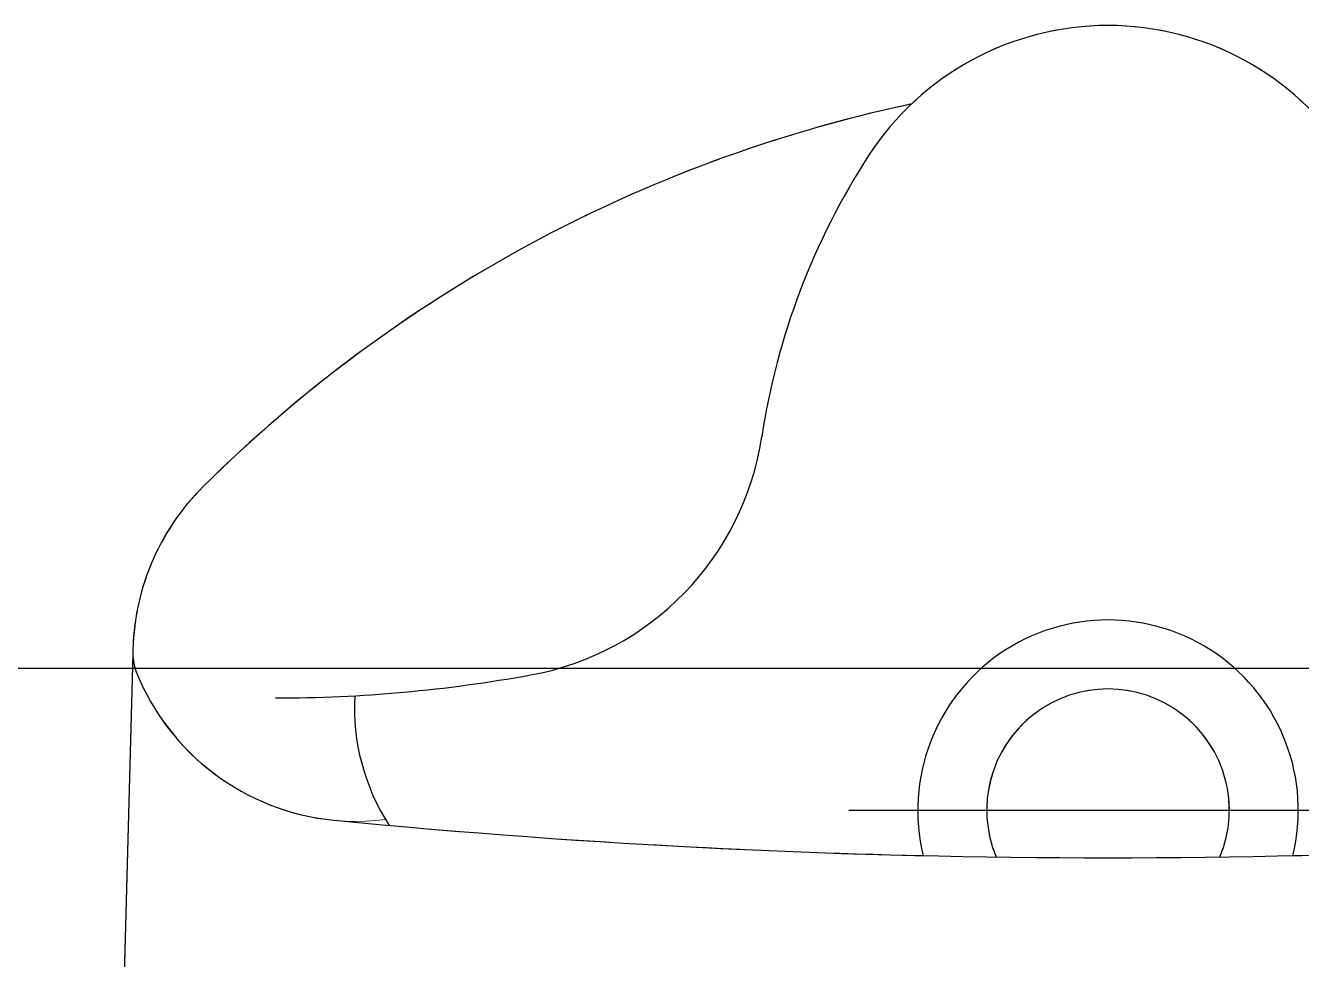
# Model space of a CAD drawing. Header units: millimetres. Extents: x 2148 to 2681, y 758 to 986.
# Drawn here: x 2428.881 to 2429.0598, y 950.9302 to 951.0611 of the extents above; entities that cross this region are included whole.
import ezdxf

# ---------------------------------------------------------------- set-up
doc = ezdxf.new("R2010")
doc.units = ezdxf.units.MM
doc.linetypes.add('CENTER2', pattern=[28.575000000000003, 19.05, -3.175, 3.175, -3.175])
for name, color, linetype in [('0.1', 193, 'Continuous'), ('0.4', 121, 'Continuous'), ('S_GRID LINES', 252, 'Continuous')]:
    doc.layers.add(name, color=color, linetype=linetype)

msp = doc.modelspace()

# ---------------------------------------------------------------- linework, layer by layer
at = {"layer": '0.1'}
for p, q in [((2428.896052217712, 950.9729981391719, -1.108796173853822e-08), (2428.892784199537, 950.8510831314924, -1.108796173853822e-08)), ((2428.896052217712, 950.9729981391719, -1.108796173853822e-08), (2428.892784199537, 950.8510831314924, -1.108796173853822e-08)), ((2428.896052217712, 950.9729981391719, -1.108796173853822e-08), (2428.892784199537, 950.8510831314924, -1.108796173853822e-08)), ((2428.896052217712, 950.9729981391719, -1.108796173853822e-08), (2428.892784199537, 950.8510831314924, -1.108796173853822e-08)), ((2428.896052217712, 950.9729981391719, -1.108796173853822e-08), (2428.892784199537, 950.8510831314924, -1.108796173853822e-08)), ((2428.896052217712, 950.9729981391719, -1.108796173853822e-08), (2428.892784199537, 950.8510831314924, -1.108796173853822e-08)), ((2428.896052217712, 950.9729981391719, -1.108796173853822e-08), (2428.892784199537, 950.8510831314924, -1.108796173853822e-08)), ((2428.896052217712, 950.9729981391719, -1.108796173853822e-08), (2428.892784199537, 950.8510831314924, -1.108796173853822e-08)), ((2428.896052217712, 950.9729981391719, -1.108796173853822e-08), (2428.892784199537, 950.8510831314924, -1.108796173853822e-08)), ((2428.896052217712, 950.9729981391719, -1.108796173853822e-08), (2428.892784199537, 950.8510831314924, -1.108796173853822e-08)), ((2428.996392101025, 950.9510828814817, -1.108796173853822e-08), (2429.069324102229, 950.9510828814817, -1.108796173853822e-08)), ((2428.996392101025, 950.9510828814817, -1.108796173853822e-08), (2429.069324102229, 950.9510828814817, -1.108796173853822e-08)), ((2428.996392101025, 950.9510828814817, -1.108796173853822e-08), (2429.069324102229, 950.9510828814817, -1.108796173853822e-08)), ((2428.996392101025, 950.9510828814817, -1.108796173853822e-08), (2429.069324102229, 950.9510828814817, -1.108796173853822e-08)), ((2428.996392101025, 950.9510828814817, -1.108796173853822e-08), (2429.069324102229, 950.9510828814817, -1.108796173853822e-08)), ((2428.996392101025, 950.9510828814817, -1.108796173853822e-08), (2429.069324102229, 950.9510828814817, -1.108796173853822e-08)), ((2428.996392101025, 950.9510828814817, -1.108796173853822e-08), (2429.069324102229, 950.9510828814817, -1.108796173853822e-08)), ((2428.996392101025, 950.9510828814817, -1.108796173853822e-08), (2429.069324102229, 950.9510828814817, -1.108796173853822e-08)), ((2428.996392101025, 950.9510828814817, -1.108796173853822e-08), (2429.069324102229, 950.9510828814817, -1.108796173853822e-08)), ((2428.996392101025, 950.9510828814817, -1.108796173853822e-08), (2429.069324102229, 950.9510828814817, -1.108796173853822e-08))]:
    msp.add_line(p, q, dxfattribs=at)
for centre, radius, start, end in [((2429.032717905784, 951.0210827064728, -1.108796173853822e-08), 0.039999899999, 32.95790810857712, 147.0420918914229), ((2429.032717905784, 951.0210827064728, -1.108796173853822e-08), 0.039999899999, 32.95790810857712, 147.0420918914229), ((2429.032717905784, 951.0210827064728, -1.108796173853822e-08), 0.039999899999, 32.95790810857712, 147.0420918914229), ((2429.032717905784, 951.0210827064728, -1.108796173853822e-08), 0.039999899999, 32.95790810857712, 147.0420918914229), ((2429.032717905784, 951.0210827064728, -1.108796173853822e-08), 0.039999899999, 32.95790810857712, 147.0420918914229), ((2429.032717905784, 951.0210827064728, -1.108796173853822e-08), 0.039999899999, 32.95790810857712, 147.0420918914229), ((2429.032717905784, 951.0210827064728, -1.108796173853822e-08), 0.039999899999, 32.95790810857712, 147.0420918914229), ((2429.032717905784, 951.0210827064728, -1.108796173853822e-08), 0.039999899999, 32.95790810857712, 147.0420918914229), ((2429.032717905784, 951.0210827064728, -1.108796173853822e-08), 0.039999899999, 32.95790810857712, 147.0420918914229), ((2429.032717905784, 951.0210827064728, -1.108796173853822e-08), 0.039999899999, 32.95790810857712, 147.0420918914229), ((2429.046741283139, 950.8544489235936, -1.108796173853822e-08), 0.199999499995, 102.1429334334428, 134.7601460619182), ((2429.046741283139, 950.8544489235936, -1.108796173853822e-08), 0.199999499995, 102.1429334334428, 134.7601460619182), ((2429.046741283139, 950.8544489235936, -1.108796173853822e-08), 0.199999499995, 102.1429334334428, 134.7601460619182), ((2429.046741283139, 950.8544489235936, -1.108796173853822e-08), 0.199999499995, 102.1429334334428, 134.7601460619182), ((2429.046741283139, 950.8544489235936, -1.108796173853822e-08), 0.199999499995, 102.1429334334428, 134.7601460619182), ((2429.046741283139, 950.8544489235936, -1.108796173853822e-08), 0.199999499995, 102.1429334334428, 134.7601460619182), ((2429.046741283139, 950.8544489235936, -1.108796173853822e-08), 0.199999499995, 102.1429334334428, 134.7601460619182), ((2429.046741283139, 950.8544489235936, -1.108796173853822e-08), 0.199999499995, 102.1429334334428, 134.7601460619182), ((2429.046741283139, 950.8544489235936, -1.108796173853822e-08), 0.199999499995, 102.1429334334428, 134.7601460619182), ((2429.046741283139, 950.8544489235936, -1.108796173853822e-08), 0.199999499995, 102.1429334334428, 134.7601460619182), ((2429.032717905784, 950.9196238198928, -1.108796173853822e-08), 0.1333329999966708, 101.9264656363215, 102.1429334334428), ((2429.032717905784, 950.9196238198928, -1.108796173853822e-08), 0.1333329999966708, 101.9264656363215, 102.1429334334428), ((2429.032717905784, 950.9196238198928, -1.108796173853822e-08), 0.1333329999966708, 101.9264656363215, 102.1429334334428), ((2429.032717905784, 950.9196238198928, -1.108796173853822e-08), 0.1333329999966708, 101.9264656363215, 102.1429334334428), ((2429.032717905784, 950.9196238198928, -1.108796173853822e-08), 0.1333329999966708, 101.9264656363215, 102.1429334334428), ((2429.032717905784, 950.9196238198928, -1.108796173853822e-08), 0.1333329999966708, 101.9264656363215, 102.1429334334428), ((2429.032717905784, 950.9196238198928, -1.108796173853822e-08), 0.1333329999966708, 101.9264656363215, 102.1429334334428), ((2429.032717905784, 950.9196238198928, -1.108796173853822e-08), 0.1333329999966708, 101.9264656363215, 102.1429334334428), ((2429.032717905784, 950.9196238198928, -1.108796173853822e-08), 0.1333329999966708, 101.9264656363215, 102.1429334334428), ((2429.032717905784, 950.9196238198928, -1.108796173853822e-08), 0.1333329999966708, 101.9264656363215, 102.1429334334428), ((2429.083062007301, 950.9884414221596, -1.108796173853822e-08), 0.09999974999749998, 147.0420918914229, 171.3901035833377), ((2429.083062007301, 950.9884414221596, -1.108796173853822e-08), 0.09999974999749998, 147.0420918914229, 171.3901035833377), ((2429.083062007301, 950.9884414221596, -1.108796173853822e-08), 0.09999974999749998, 147.0420918914229, 171.3901035833377), ((2429.083062007301, 950.9884414221596, -1.108796173853822e-08), 0.09999974999749998, 147.0420918914229, 171.3901035833377), ((2429.083062007301, 950.9884414221596, -1.108796173853822e-08), 0.09999974999749998, 147.0420918914229, 171.3901035833377), ((2429.083062007301, 950.9884414221596, -1.108796173853822e-08), 0.09999974999749998, 147.0420918914229, 171.3901035833377), ((2429.083062007301, 950.9884414221596, -1.108796173853822e-08), 0.09999974999749998, 147.0420918914229, 171.3901035833377), ((2429.083062007301, 950.9884414221596, -1.108796173853822e-08), 0.09999974999749998, 147.0420918914229, 171.3901035833377), ((2429.083062007301, 950.9884414221596, -1.108796173853822e-08), 0.09999974999749998, 147.0420918914229, 171.3901035833377), ((2429.083062007301, 950.9884414221596, -1.108796173853822e-08), 0.09999974999749998, 147.0420918914229, 171.3901035833377), ((2428.944640078076, 951.0094002271798, -1.108796173853822e-08), 0.039999899999, 280.2928170142474, 351.3901035833377), ((2428.944640078076, 951.0094002271798, -1.108796173853822e-08), 0.039999899999, 280.2928170142474, 351.3901035833377), ((2428.944640078076, 951.0094002271798, -1.108796173853822e-08), 0.039999899999, 280.2928170142474, 351.3901035833377), ((2428.944640078076, 951.0094002271798, -1.108796173853822e-08), 0.039999899999, 280.2928170142474, 351.3901035833377), ((2428.944640078076, 951.0094002271798, -1.108796173853822e-08), 0.039999899999, 280.2928170142474, 351.3901035833377), ((2428.944640078076, 951.0094002271798, -1.108796173853822e-08), 0.039999899999, 280.2928170142474, 351.3901035833377), ((2428.944640078076, 951.0094002271798, -1.108796173853822e-08), 0.039999899999, 280.2928170142474, 351.3901035833377), ((2428.944640078076, 951.0094002271798, -1.108796173853822e-08), 0.039999899999, 280.2928170142474, 351.3901035833377), ((2428.944640078076, 951.0094002271798, -1.108796173853822e-08), 0.039999899999, 280.2928170142474, 351.3901035833377), ((2428.944640078076, 951.0094002271798, -1.108796173853822e-08), 0.039999899999, 280.2928170142474, 351.3901035833377), ((2428.929384830776, 950.9727920770672, -1.108796173853822e-08), 0.03333324999916667, 134.7601460619182, 180), ((2428.929384830776, 950.9727920770672, -1.108796173853822e-08), 0.03333324999916667, 134.7601460619182, 180), ((2428.929384830776, 950.9727920770672, -1.108796173853822e-08), 0.03333324999916667, 134.7601460619182, 180), ((2428.929384830776, 950.9727920770672, -1.108796173853822e-08), 0.03333324999916667, 134.7601460619182, 180), ((2428.929384830776, 950.9727920770672, -1.108796173853822e-08), 0.03333324999916667, 134.7601460619182, 180), ((2428.929384830776, 950.9727920770672, -1.108796173853822e-08), 0.03333324999916667, 134.7601460619182, 180), ((2428.929384830776, 950.9727920770672, -1.108796173853822e-08), 0.03333324999916667, 134.7601460619182, 180), ((2428.929384830776, 950.9727920770672, -1.108796173853822e-08), 0.03333324999916667, 134.7601460619182, 180), ((2428.929384830776, 950.9727920770672, -1.108796173853822e-08), 0.03333324999916667, 134.7601460619182, 180), ((2428.929384830776, 950.9727920770672, -1.108796173853822e-08), 0.03333324999916667, 134.7601460619182, 180), ((2429.032717905784, 950.9510828814817, -1.108796173853822e-08), 0.02666659999933333, 346.1859408485906, 193.8140591514094), ((2429.032717905784, 950.9510828814817, -1.108796173853822e-08), 0.02666659999933333, 346.1859408485906, 193.8140591514094), ((2429.032717905784, 950.9510828814817, -1.108796173853822e-08), 0.02666659999933333, 346.1859408485906, 193.8140591514094), ((2429.032717905784, 950.9510828814817, -1.108796173853822e-08), 0.02666659999933333, 346.1859408485906, 193.8140591514094), ((2429.032717905784, 950.9510828814817, -1.108796173853822e-08), 0.02666659999933333, 346.1859408485906, 193.8140591514094), ((2429.032717905784, 950.9510828814817, -1.108796173853822e-08), 0.02666659999933333, 346.1859408485906, 193.8140591514094), ((2429.032717905784, 950.9510828814817, -1.108796173853822e-08), 0.02666659999933333, 346.1859408485906, 193.8140591514094), ((2429.032717905784, 950.9510828814817, -1.108796173853822e-08), 0.02666659999933333, 346.1859408485906, 193.8140591514094), ((2429.032717905784, 950.9510828814817, -1.108796173853822e-08), 0.02666659999933333, 346.1859408485906, 193.8140591514094), ((2429.032717905784, 950.9510828814817, -1.108796173853822e-08), 0.02666659999933333, 346.1859408485906, 193.8140591514094), ((2428.902718740331, 950.972956926751, -1.108796173853822e-08), 0.006666649999833333, 179.645802206505, 201.7947486951711), ((2428.902718740331, 950.972956926751, -1.108796173853822e-08), 0.006666649999833333, 179.645802206505, 201.7947486951711), ((2428.902718740331, 950.972956926751, -1.108796173853822e-08), 0.006666649999833333, 179.645802206505, 201.7947486951711), ((2428.902718740331, 950.972956926751, -1.108796173853822e-08), 0.006666649999833333, 179.645802206505, 201.7947486951711), ((2428.902718740331, 950.972956926751, -1.108796173853822e-08), 0.006666649999833333, 179.645802206505, 201.7947486951711), ((2428.902718740331, 950.972956926751, -1.108796173853822e-08), 0.006666649999833333, 179.645802206505, 201.7947486951711), ((2428.902718740331, 950.972956926751, -1.108796173853822e-08), 0.006666649999833333, 179.645802206505, 201.7947486951711), ((2428.902718740331, 950.972956926751, -1.108796173853822e-08), 0.006666649999833333, 179.645802206505, 201.7947486951711), ((2428.902718740331, 950.972956926751, -1.108796173853822e-08), 0.006666649999833333, 179.645802206505, 201.7947486951711), ((2428.902718740331, 950.972956926751, -1.108796173853822e-08), 0.006666649999833333, 179.645802206505, 201.7947486951711), ((2428.927479208015, 950.9828577749429, -1.108796173853822e-08), 0.03333324999916667, 201.7947486951711, 264.4420803729362), ((2428.927479208015, 950.9828577749429, -1.108796173853822e-08), 0.03333324999916667, 201.7947486951711, 264.4420803729362), ((2428.927479208015, 950.9828577749429, -1.108796173853822e-08), 0.03333324999916667, 201.7947486951711, 264.4420803729362), ((2428.927479208015, 950.9828577749429, -1.108796173853822e-08), 0.03333324999916667, 201.7947486951711, 264.4420803729362), ((2428.927479208015, 950.9828577749429, -1.108796173853822e-08), 0.03333324999916667, 201.7947486951711, 264.4420803729362), ((2428.927479208015, 950.9828577749429, -1.108796173853822e-08), 0.03333324999916667, 201.7947486951711, 264.4420803729362), ((2428.927479208015, 950.9828577749429, -1.108796173853822e-08), 0.03333324999916667, 201.7947486951711, 264.4420803729362), ((2428.927479208015, 950.9828577749429, -1.108796173853822e-08), 0.03333324999916667, 201.7947486951711, 264.4420803729362), ((2428.927479208015, 950.9828577749429, -1.108796173853822e-08), 0.03333324999916667, 201.7947486951711, 264.4420803729362), ((2428.927479208015, 950.9828577749429, -1.108796173853822e-08), 0.03333324999916667, 201.7947486951711, 264.4420803729362), ((2428.916051530779, 951.1668250249785, -1.108796173853822e-08), 0.199999499995, 270, 280.2928170142474), ((2428.916051530779, 951.1668250249785, -1.108796173853822e-08), 0.199999499995, 270, 280.2928170142474), ((2428.916051530779, 951.1668250249785, -1.108796173853822e-08), 0.199999499995, 270, 280.2928170142474), ((2428.916051530779, 951.1668250249785, -1.108796173853822e-08), 0.199999499995, 270, 280.2928170142474), ((2428.916051530779, 951.1668250249785, -1.108796173853822e-08), 0.199999499995, 270, 280.2928170142474), ((2428.916051530779, 951.1668250249785, -1.108796173853822e-08), 0.199999499995, 270, 280.2928170142474), ((2428.916051530779, 951.1668250249785, -1.108796173853822e-08), 0.199999499995, 270, 280.2928170142474), ((2428.916051530779, 951.1668250249785, -1.108796173853822e-08), 0.199999499995, 270, 280.2928170142474), ((2428.916051530779, 951.1668250249785, -1.108796173853822e-08), 0.199999499995, 270, 280.2928170142474), ((2428.916051530779, 951.1668250249785, -1.108796173853822e-08), 0.199999499995, 270, 280.2928170142474), ((2429.032717905784, 950.9510828814817, -1.108796173853822e-08), 0.016999957499575, 337.3130539478161, 202.6869460521839), ((2429.032717905784, 950.9510828814817, -1.108796173853822e-08), 0.016999957499575, 337.3130539478161, 202.6869460521839), ((2429.032717905784, 950.9510828814817, -1.108796173853822e-08), 0.016999957499575, 337.3130539478161, 202.6869460521839), ((2429.032717905784, 950.9510828814817, -1.108796173853822e-08), 0.016999957499575, 337.3130539478161, 202.6869460521839), ((2429.032717905784, 950.9510828814817, -1.108796173853822e-08), 0.016999957499575, 337.3130539478161, 202.6869460521839), ((2429.032717905784, 950.9510828814817, -1.108796173853822e-08), 0.016999957499575, 337.3130539478161, 202.6869460521839), ((2429.032717905784, 950.9510828814817, -1.108796173853822e-08), 0.016999957499575, 337.3130539478161, 202.6869460521839), ((2429.032717905784, 950.9510828814817, -1.108796173853822e-08), 0.016999957499575, 337.3130539478161, 202.6869460521839), ((2429.032717905784, 950.9510828814817, -1.108796173853822e-08), 0.016999957499575, 337.3130539478161, 202.6869460521839), ((2429.032717905784, 950.9510828814817, -1.108796173853822e-08), 0.016999957499575, 337.3130539478161, 202.6869460521839), ((2428.957111081215, 950.9653550126676, -1.108796173853822e-08), 0.02999992499925, 176.5994620843722, 213.1383205242396), ((2428.957111081215, 950.9653550126676, -1.108796173853822e-08), 0.02999992499925, 176.5994620843722, 213.1383205242396), ((2428.957111081215, 950.9653550126676, -1.108796173853822e-08), 0.02999992499925, 176.5994620843722, 213.1383205242396), ((2428.957111081215, 950.9653550126676, -1.108796173853822e-08), 0.02999992499925, 176.5994620843722, 213.1383205242396), ((2428.957111081215, 950.9653550126676, -1.108796173853822e-08), 0.02999992499925, 176.5994620843722, 213.1383205242396), ((2428.957111081215, 950.9653550126676, -1.108796173853822e-08), 0.02999992499925, 176.5994620843722, 213.1383205242396), ((2428.957111081215, 950.9653550126676, -1.108796173853822e-08), 0.02999992499925, 176.5994620843722, 213.1383205242396), ((2428.957111081215, 950.9653550126676, -1.108796173853822e-08), 0.02999992499925, 176.5994620843722, 213.1383205242396), ((2428.957111081215, 950.9653550126676, -1.108796173853822e-08), 0.02999992499925, 176.5994620843722, 213.1383205242396), ((2428.957111081215, 950.9653550126676, -1.108796173853822e-08), 0.02999992499925, 176.5994620843722, 213.1383205242396), ((2429.032717905784, 952.0643431006027, -1.108796173853822e-08), 1.119926869123744, 264.4420803729362, 275.5579196270638), ((2429.032717905784, 952.0643431006027, -1.108796173853822e-08), 1.119926869123744, 264.4420803729362, 275.5579196270638), ((2429.032717905784, 952.0643431006027, -1.108796173853822e-08), 1.119926869123744, 264.4420803729362, 275.5579196270638), ((2429.032717905784, 952.0643431006027, -1.108796173853822e-08), 1.119926869123744, 264.4420803729362, 275.5579196270638), ((2429.032717905784, 952.0643431006027, -1.108796173853822e-08), 1.119926869123744, 264.4420803729362, 275.5579196270638), ((2429.032717905784, 952.0643431006027, -1.108796173853822e-08), 1.119926869123744, 264.4420803729362, 275.5579196270638), ((2429.032717905784, 952.0643431006027, -1.108796173853822e-08), 1.119926869123744, 264.4420803729362, 275.5579196270638), ((2429.032717905784, 952.0643431006027, -1.108796173853822e-08), 1.119926869123744, 264.4420803729362, 275.5579196270638), ((2429.032717905784, 952.0643431006027, -1.108796173853822e-08), 1.119926869123744, 264.4420803729362, 275.5579196270638), ((2429.032717905784, 952.0643431006027, -1.108796173853822e-08), 1.119926869123744, 264.4420803729362, 275.5579196270638)]:
    msp.add_arc(centre, radius, start, end, dxfattribs=at)
at = {"layer": '0.4', "color": 193, "lineweight": 0, "ltscale": 0.5}
for p, q in [((2428.892784199537, 950.8510831314924, -1.108796173853822e-08), (2428.896052217712, 950.9729981391719, -1.108796173853822e-08)), ((2428.892784199537, 950.8510831314924, -1.108796173853822e-08), (2428.896052217712, 950.9729981391719, -1.108796173853822e-08)), ((2428.892784199537, 950.8510831314924, -1.108796173853822e-08), (2428.896052217712, 950.9729981391719, -1.108796173853822e-08)), ((2428.892784199537, 950.8510831314924, -1.108796173853822e-08), (2428.896052217712, 950.9729981391719, -1.108796173853822e-08)), ((2428.892784199537, 950.8510831314924, -1.108796173853822e-08), (2428.896052217712, 950.9729981391719, -1.108796173853822e-08)), ((2428.892784199537, 950.8510831314924, -1.108796173853822e-08), (2428.896052217712, 950.9729981391719, -1.108796173853822e-08)), ((2428.892784199537, 950.8510831314924, -1.108796173853822e-08), (2428.896052217712, 950.9729981391719, -1.108796173853822e-08)), ((2428.892784199537, 950.8510831314924, -1.108796173853822e-08), (2428.896052217712, 950.9729981391719, -1.108796173853822e-08)), ((2428.892784199537, 950.8510831314924, -1.108796173853822e-08), (2428.896052217712, 950.9729981391719, -1.108796173853822e-08)), ((2428.892784199537, 950.8510831314924, -1.108796173853822e-08), (2428.896052217712, 950.9729981391719, -1.108796173853822e-08)), ((2429.04971786327, 950.9510828814817, -1.108796173853822e-08), (2429.015717948283, 950.9510828814817, -1.108796173853822e-08)), ((2429.04971786327, 950.9510828814817, -1.108796173853822e-08), (2429.015717948283, 950.9510828814817, -1.108796173853822e-08)), ((2429.04971786327, 950.9510828814817, -1.108796173853822e-08), (2429.015717948283, 950.9510828814817, -1.108796173853822e-08)), ((2429.04971786327, 950.9510828814817, -1.108796173853822e-08), (2429.015717948283, 950.9510828814817, -1.108796173853822e-08)), ((2429.04971786327, 950.9510828814817, -1.108796173853822e-08), (2429.015717948283, 950.9510828814817, -1.108796173853822e-08)), ((2429.04971786327, 950.9510828814817, -1.108796173853822e-08), (2429.015717948283, 950.9510828814817, -1.108796173853822e-08)), ((2429.04971786327, 950.9510828814817, -1.108796173853822e-08), (2429.015717948283, 950.9510828814817, -1.108796173853822e-08)), ((2429.04971786327, 950.9510828814817, -1.108796173853822e-08), (2429.015717948283, 950.9510828814817, -1.108796173853822e-08)), ((2429.04971786327, 950.9510828814817, -1.108796173853822e-08), (2429.015717948283, 950.9510828814817, -1.108796173853822e-08)), ((2429.04971786327, 950.9510828814817, -1.108796173853822e-08), (2429.015717948283, 950.9510828814817, -1.108796173853822e-08))]:
    msp.add_line(p, q, dxfattribs=at)
for centre, radius, start, end in [((2429.032717905784, 951.0210827064728, -1.108796173853822e-08), 0.03999989999900344, 46.46142057375373, 133.5385794262463), ((2429.032717905784, 951.0210827064728, -1.108796173853822e-08), 0.03999989999900344, 46.46142057375373, 133.5385794262463), ((2429.032717905784, 951.0210827064728, -1.108796173853822e-08), 0.03999989999900344, 46.46142057375373, 133.5385794262463), ((2429.032717905784, 951.0210827064728, -1.108796173853822e-08), 0.03999989999900344, 46.46142057375373, 133.5385794262463), ((2429.032717905784, 951.0210827064728, -1.108796173853822e-08), 0.03999989999900344, 46.46142057375373, 133.5385794262463), ((2429.032717905784, 951.0210827064728, -1.108796173853822e-08), 0.03999989999900344, 46.46142057375373, 133.5385794262463), ((2429.032717905784, 951.0210827064728, -1.108796173853822e-08), 0.03999989999900344, 46.46142057375373, 133.5385794262463), ((2429.032717905784, 951.0210827064728, -1.108796173853822e-08), 0.03999989999900344, 46.46142057375373, 133.5385794262463), ((2429.032717905784, 951.0210827064728, -1.108796173853822e-08), 0.03999989999900344, 46.46142057375373, 133.5385794262463), ((2429.032717905784, 951.0210827064728, -1.108796173853822e-08), 0.03999989999900344, 46.46142057375373, 133.5385794262463), ((2429.046741283139, 950.8544489235936, -1.108796173853822e-08), 0.1999994999950151, 101.9984734764744, 134.7601460619182), ((2429.046741283139, 950.8544489235936, -1.108796173853822e-08), 0.1999994999950151, 101.9984734764744, 134.7601460619182), ((2429.046741283139, 950.8544489235936, -1.108796173853822e-08), 0.1999994999950151, 101.9984734764744, 134.7601460619182), ((2429.046741283139, 950.8544489235936, -1.108796173853822e-08), 0.1999994999950151, 101.9984734764744, 134.7601460619182), ((2429.046741283139, 950.8544489235936, -1.108796173853822e-08), 0.1999994999950151, 101.9984734764744, 134.7601460619182), ((2429.046741283139, 950.8544489235936, -1.108796173853822e-08), 0.1999994999950151, 101.9984734764744, 134.7601460619182), ((2429.046741283139, 950.8544489235936, -1.108796173853822e-08), 0.1999994999950151, 101.9984734764744, 134.7601460619182), ((2429.046741283139, 950.8544489235936, -1.108796173853822e-08), 0.1999994999950151, 101.9984734764744, 134.7601460619182), ((2429.046741283139, 950.8544489235936, -1.108796173853822e-08), 0.1999994999950151, 101.9984734764744, 134.7601460619182), ((2429.046741283139, 950.8544489235936, -1.108796173853822e-08), 0.1999994999950151, 101.9984734764744, 134.7601460619182), ((2428.929384830776, 950.9727920770672, -1.108796173853822e-08), 0.03333324999917908, 134.7601460619182, 179.6458022195248), ((2428.929384830776, 950.9727920770672, -1.108796173853822e-08), 0.03333324999917908, 134.7601460619182, 179.6458022195248), ((2428.929384830776, 950.9727920770672, -1.108796173853822e-08), 0.03333324999917908, 134.7601460619182, 179.6458022195248), ((2428.929384830776, 950.9727920770672, -1.108796173853822e-08), 0.03333324999917908, 134.7601460619182, 179.6458022195248), ((2428.929384830776, 950.9727920770672, -1.108796173853822e-08), 0.03333324999917908, 134.7601460619182, 179.6458022195248), ((2428.929384830776, 950.9727920770672, -1.108796173853822e-08), 0.03333324999917908, 134.7601460619182, 179.6458022195248), ((2428.929384830776, 950.9727920770672, -1.108796173853822e-08), 0.03333324999917908, 134.7601460619182, 179.6458022195248), ((2428.929384830776, 950.9727920770672, -1.108796173853822e-08), 0.03333324999917908, 134.7601460619182, 179.6458022195248), ((2428.929384830776, 950.9727920770672, -1.108796173853822e-08), 0.03333324999917908, 134.7601460619182, 179.6458022195248), ((2428.929384830776, 950.9727920770672, -1.108796173853822e-08), 0.03333324999917908, 134.7601460619182, 179.6458022195248), ((2429.032717905784, 950.9510828814817, -1.108796173853822e-08), 0.02666659999934158, 346.1859408485906, 193.8140591514094), ((2429.032717905784, 950.9510828814817, -1.108796173853822e-08), 0.02666659999934158, 346.1859408485906, 193.8140591514094), ((2429.032717905784, 950.9510828814817, -1.108796173853822e-08), 0.02666659999934158, 346.1859408485906, 193.8140591514094), ((2429.032717905784, 950.9510828814817, -1.108796173853822e-08), 0.02666659999934158, 346.1859408485906, 193.8140591514094), ((2429.032717905784, 950.9510828814817, -1.108796173853822e-08), 0.02666659999934158, 346.1859408485906, 193.8140591514094), ((2429.032717905784, 950.9510828814817, -1.108796173853822e-08), 0.02666659999934158, 346.1859408485906, 193.8140591514094), ((2429.032717905784, 950.9510828814817, -1.108796173853822e-08), 0.02666659999934158, 346.1859408485906, 193.8140591514094), ((2429.032717905784, 950.9510828814817, -1.108796173853822e-08), 0.02666659999934158, 346.1859408485906, 193.8140591514094), ((2429.032717905784, 950.9510828814817, -1.108796173853822e-08), 0.02666659999934158, 346.1859408485906, 193.8140591514094), ((2429.032717905784, 950.9510828814817, -1.108796173853822e-08), 0.02666659999934158, 346.1859408485906, 193.8140591514094), ((2428.902718740331, 950.972956926751, -1.108796173853822e-08), 0.006666649999684805, 179.6458022195248, 201.7947486951711), ((2428.902718740331, 950.972956926751, -1.108796173853822e-08), 0.006666649999684807, 179.6458022195248, 201.7947486951711), ((2428.902718740331, 950.972956926751, -1.108796173853822e-08), 0.006666649999684805, 179.6458022195248, 201.7947486951711), ((2428.902718740331, 950.972956926751, -1.108796173853822e-08), 0.006666649999684807, 179.6458022195248, 201.7947486951711), ((2428.902718740331, 950.972956926751, -1.108796173853822e-08), 0.006666649999684805, 179.6458022195248, 201.7947486951711), ((2428.902718740331, 950.972956926751, -1.108796173853822e-08), 0.006666649999684807, 179.6458022195248, 201.7947486951711), ((2428.902718740331, 950.972956926751, -1.108796173853822e-08), 0.006666649999684805, 179.6458022195248, 201.7947486951711), ((2428.902718740331, 950.972956926751, -1.108796173853822e-08), 0.006666649999684807, 179.6458022195248, 201.7947486951711), ((2428.902718740331, 950.972956926751, -1.108796173853822e-08), 0.006666649999684805, 179.6458022195248, 201.7947486951711), ((2428.902718740331, 950.972956926751, -1.108796173853822e-08), 0.006666649999684807, 179.6458022195248, 201.7947486951711), ((2428.902718740331, 950.972956926751, -1.108796173853822e-08), 0.006666649999684805, 179.6458022195248, 201.7947486951711), ((2428.902718740331, 950.972956926751, -1.108796173853822e-08), 0.006666649999684807, 179.6458022195248, 201.7947486951711), ((2428.902718740331, 950.972956926751, -1.108796173853822e-08), 0.006666649999684805, 179.6458022195248, 201.7947486951711), ((2428.902718740331, 950.972956926751, -1.108796173853822e-08), 0.006666649999684807, 179.6458022195248, 201.7947486951711), ((2428.902718740331, 950.972956926751, -1.108796173853822e-08), 0.006666649999684805, 179.6458022195248, 201.7947486951711), ((2428.902718740331, 950.972956926751, -1.108796173853822e-08), 0.006666649999684807, 179.6458022195248, 201.7947486951711), ((2428.902718740331, 950.972956926751, -1.108796173853822e-08), 0.006666649999684805, 179.6458022195248, 201.7947486951711), ((2428.902718740331, 950.972956926751, -1.108796173853822e-08), 0.006666649999684807, 179.6458022195248, 201.7947486951711), ((2428.902718740331, 950.972956926751, -1.108796173853822e-08), 0.006666649999684805, 179.6458022195248, 201.7947486951711), ((2428.902718740331, 950.972956926751, -1.108796173853822e-08), 0.006666649999684807, 179.6458022195248, 201.7947486951711), ((2428.927479208015, 950.9828577749429, -1.108796173853822e-08), 0.03333324999917254, 201.7947486951711, 276.8931762814672), ((2428.927479208015, 950.9828577749429, -1.108796173853822e-08), 0.03333324999917254, 201.7947486951711, 264.4420803729362), ((2428.927479208015, 950.9828577749429, -1.108796173853822e-08), 0.03333324999917254, 201.7947486951711, 276.8931762814672), ((2428.927479208015, 950.9828577749429, -1.108796173853822e-08), 0.03333324999917254, 201.7947486951711, 264.4420803729362), ((2428.927479208015, 950.9828577749429, -1.108796173853822e-08), 0.03333324999917254, 201.7947486951711, 276.8931762814672), ((2428.927479208015, 950.9828577749429, -1.108796173853822e-08), 0.03333324999917254, 201.7947486951711, 264.4420803729362), ((2428.927479208015, 950.9828577749429, -1.108796173853822e-08), 0.03333324999917254, 201.7947486951711, 276.8931762814672), ((2428.927479208015, 950.9828577749429, -1.108796173853822e-08), 0.03333324999917254, 201.7947486951711, 264.4420803729362), ((2428.927479208015, 950.9828577749429, -1.108796173853822e-08), 0.03333324999917254, 201.7947486951711, 276.8931762814672), ((2428.927479208015, 950.9828577749429, -1.108796173853822e-08), 0.03333324999917254, 201.7947486951711, 264.4420803729362), ((2428.927479208015, 950.9828577749429, -1.108796173853822e-08), 0.03333324999917254, 201.7947486951711, 276.8931762814672), ((2428.927479208015, 950.9828577749429, -1.108796173853822e-08), 0.03333324999917254, 201.7947486951711, 264.4420803729362), ((2428.927479208015, 950.9828577749429, -1.108796173853822e-08), 0.03333324999917254, 201.7947486951711, 276.8931762814672), ((2428.927479208015, 950.9828577749429, -1.108796173853822e-08), 0.03333324999917254, 201.7947486951711, 264.4420803729362), ((2428.927479208015, 950.9828577749429, -1.108796173853822e-08), 0.03333324999917254, 201.7947486951711, 276.8931762814672), ((2428.927479208015, 950.9828577749429, -1.108796173853822e-08), 0.03333324999917254, 201.7947486951711, 264.4420803729362), ((2428.927479208015, 950.9828577749429, -1.108796173853822e-08), 0.03333324999917254, 201.7947486951711, 276.8931762814672), ((2428.927479208015, 950.9828577749429, -1.108796173853822e-08), 0.03333324999917254, 201.7947486951711, 264.4420803729362), ((2428.927479208015, 950.9828577749429, -1.108796173853822e-08), 0.03333324999917254, 201.7947486951711, 276.8931762814672), ((2428.927479208015, 950.9828577749429, -1.108796173853822e-08), 0.03333324999917254, 201.7947486951711, 264.4420803729362), ((2429.032717905784, 950.9510828814817, -1.108796173853822e-08), 0.01699995749957091, 0, 180), ((2429.032717905784, 950.9510828814817, -1.108796173853822e-08), 0.01699995749957091, 0, 180), ((2429.032717905784, 950.9510828814817, -1.108796173853822e-08), 0.01699995749957091, 0, 180), ((2429.032717905784, 950.9510828814817, -1.108796173853822e-08), 0.01699995749957091, 0, 180), ((2429.032717905784, 950.9510828814817, -1.108796173853822e-08), 0.01699995749957091, 0, 180), ((2429.032717905784, 950.9510828814817, -1.108796173853822e-08), 0.01699995749957091, 0, 180), ((2429.032717905784, 950.9510828814817, -1.108796173853822e-08), 0.01699995749957091, 0, 180), ((2429.032717905784, 950.9510828814817, -1.108796173853822e-08), 0.01699995749957091, 0, 180), ((2429.032717905784, 950.9510828814817, -1.108796173853822e-08), 0.01699995749957091, 0, 180), ((2429.032717905784, 950.9510828814817, -1.108796173853822e-08), 0.01699995749957091, 0, 180), ((2429.032717905784, 952.0643431006027, -1.108796173853822e-08), 1.119926869123687, 264.4420803729362, 275.5579196270638), ((2429.032717905784, 952.0643431006027, -1.108796173853822e-08), 1.119926869123687, 264.4420803729362, 275.5579196270638), ((2429.032717905784, 952.0643431006027, -1.108796173853822e-08), 1.119926869123687, 264.4420803729362, 275.5579196270638), ((2429.032717905784, 952.0643431006027, -1.108796173853822e-08), 1.119926869123687, 264.4420803729362, 275.5579196270638), ((2429.032717905784, 952.0643431006027, -1.108796173853822e-08), 1.119926869123687, 264.4420803729362, 275.5579196270638), ((2429.032717905784, 952.0643431006027, -1.108796173853822e-08), 1.119926869123687, 264.4420803729362, 275.5579196270638), ((2429.032717905784, 952.0643431006027, -1.108796173853822e-08), 1.119926869123687, 264.4420803729362, 275.5579196270638), ((2429.032717905784, 952.0643431006027, -1.108796173853822e-08), 1.119926869123687, 264.4420803729362, 275.5579196270638), ((2429.032717905784, 952.0643431006027, -1.108796173853822e-08), 1.119926869123687, 264.4420803729362, 275.5579196270638), ((2429.032717905784, 952.0643431006027, -1.108796173853822e-08), 1.119926869123687, 264.4420803729362, 275.5579196270638), ((2428.957111081215, 950.9653550126676, -1.108796173853822e-08), 0.0299999249992829, 211.3089605703985, 213.1383205242396), ((2428.957111081215, 950.9653550126676, -1.108796173853822e-08), 0.0299999249992829, 211.3089605703985, 213.1383205242396), ((2428.957111081215, 950.9653550126676, -1.108796173853822e-08), 0.0299999249992829, 211.3089605703985, 213.1383205242396), ((2428.957111081215, 950.9653550126676, -1.108796173853822e-08), 0.0299999249992829, 211.3089605703985, 213.1383205242396), ((2428.957111081215, 950.9653550126676, -1.108796173853822e-08), 0.0299999249992829, 211.3089605703985, 213.1383205242396), ((2428.957111081215, 950.9653550126676, -1.108796173853822e-08), 0.0299999249992829, 211.3089605703985, 213.1383205242396), ((2428.957111081215, 950.9653550126676, -1.108796173853822e-08), 0.0299999249992829, 211.3089605703985, 213.1383205242396), ((2428.957111081215, 950.9653550126676, -1.108796173853822e-08), 0.0299999249992829, 211.3089605703985, 213.1383205242396), ((2428.957111081215, 950.9653550126676, -1.108796173853822e-08), 0.0299999249992829, 211.3089605703985, 213.1383205242396), ((2428.957111081215, 950.9653550126676, -1.108796173853822e-08), 0.0299999249992829, 211.3089605703985, 213.1383205242396), ((2429.032717905784, 952.0643431006027, -1.108796173853822e-08), 1.119926869123687, 264.8397862288841, 268.6750715626566), ((2429.032717905784, 952.0643431006027, -1.108796173853822e-08), 1.119926869123687, 264.8397862288841, 268.6750715626566), ((2429.032717905784, 952.0643431006027, -1.108796173853822e-08), 1.119926869123687, 264.8397862288841, 268.6750715626566), ((2429.032717905784, 952.0643431006027, -1.108796173853822e-08), 1.119926869123687, 264.8397862288841, 268.6750715626566), ((2429.032717905784, 952.0643431006027, -1.108796173853822e-08), 1.119926869123687, 264.8397862288841, 268.6750715626566), ((2429.032717905784, 952.0643431006027, -1.108796173853822e-08), 1.119926869123687, 264.8397862288841, 268.6750715626566), ((2429.032717905784, 952.0643431006027, -1.108796173853822e-08), 1.119926869123687, 264.8397862288841, 268.6750715626566), ((2429.032717905784, 952.0643431006027, -1.108796173853822e-08), 1.119926869123687, 264.8397862288841, 268.6750715626566), ((2429.032717905784, 952.0643431006027, -1.108796173853822e-08), 1.119926869123687, 264.8397862288841, 268.6750715626566), ((2429.032717905784, 952.0643431006027, -1.108796173853822e-08), 1.119926869123687, 264.8397862288841, 268.6750715626566), ((2429.032717905784, 952.0643431006027, -1.108796173853822e-08), 1.119926869123687, 271.3249284373434, 275.1602137711159), ((2429.032717905784, 952.0643431006027, -1.108796173853822e-08), 1.119926869123687, 271.3249284373434, 275.1602137711159), ((2429.032717905784, 952.0643431006027, -1.108796173853822e-08), 1.119926869123687, 271.3249284373434, 275.1602137711159), ((2429.032717905784, 952.0643431006027, -1.108796173853822e-08), 1.119926869123687, 271.3249284373434, 275.1602137711159), ((2429.032717905784, 952.0643431006027, -1.108796173853822e-08), 1.119926869123687, 271.3249284373434, 275.1602137711159), ((2429.032717905784, 952.0643431006027, -1.108796173853822e-08), 1.119926869123687, 271.3249284373434, 275.1602137711159), ((2429.032717905784, 952.0643431006027, -1.108796173853822e-08), 1.119926869123687, 271.3249284373434, 275.1602137711159), ((2429.032717905784, 952.0643431006027, -1.108796173853822e-08), 1.119926869123687, 271.3249284373434, 275.1602137711159), ((2429.032717905784, 952.0643431006027, -1.108796173853822e-08), 1.119926869123687, 271.3249284373434, 275.1602137711159), ((2429.032717905784, 952.0643431006027, -1.108796173853822e-08), 1.119926869123687, 271.3249284373434, 275.1602137711159)]:
    msp.add_arc(centre, radius, start, end, dxfattribs=at)
at = {"layer": 'S_GRID LINES', "linetype": 'CENTER2', "ltscale": 0.2}
msp.add_line((2455.199871747003, 950.9709358942235, -1.451589113619014e-09), (2392.551822900369, 950.9709358942235, -1.451589113619014e-09), dxfattribs=at)

doc.saveas('drawing.dxf')
